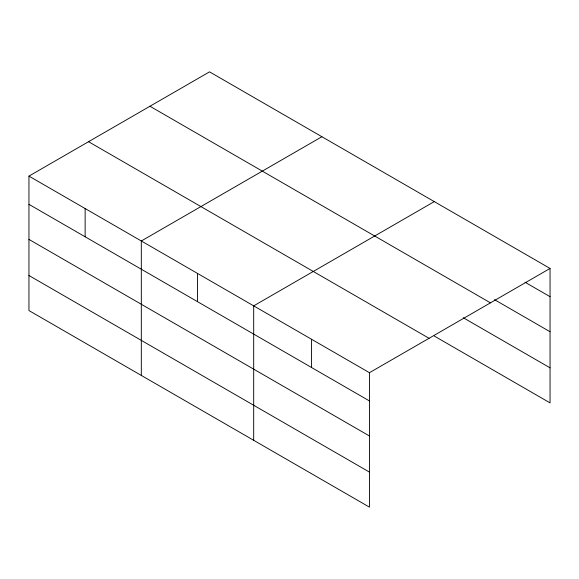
<?xml version="1.0" encoding="UTF-8"?>
<svg xmlns="http://www.w3.org/2000/svg" width="579" height="579" viewBox="0 0 579 579"><rect width="100%" height="100%" fill="white"/><g stroke="black" fill="none" stroke-linecap="round" stroke-linejoin="round"><path stroke-width="0.87" d="M369.46 435.987L369.46 372.702L28.95 176.11L28.95 310.554L369.46 507.146L369.46 435.987L28.95 239.395M434.279 336.044L550.05 402.89L550.05 268.446L209.54 71.854L28.95 176.11M321.91 136.724L141.319 240.987L141.319 375.431M434.279 201.601L253.689 305.864L253.689 440.308M369.46 372.702L550.05 268.446M525.015 282.226L550.05 296.68M494.509 299.661L550.05 331.731M149.947 106.254L490.456 302.853M463.222 317.705L550.05 367.839M88.544 141.703L429.053 338.295M28.95 204.344L369.46 400.943M28.95 275.51L369.46 472.102M311.574 339.287L311.574 367.52M197.504 273.426L197.504 301.659M85.135 208.549L85.135 236.782"/></g></svg>
